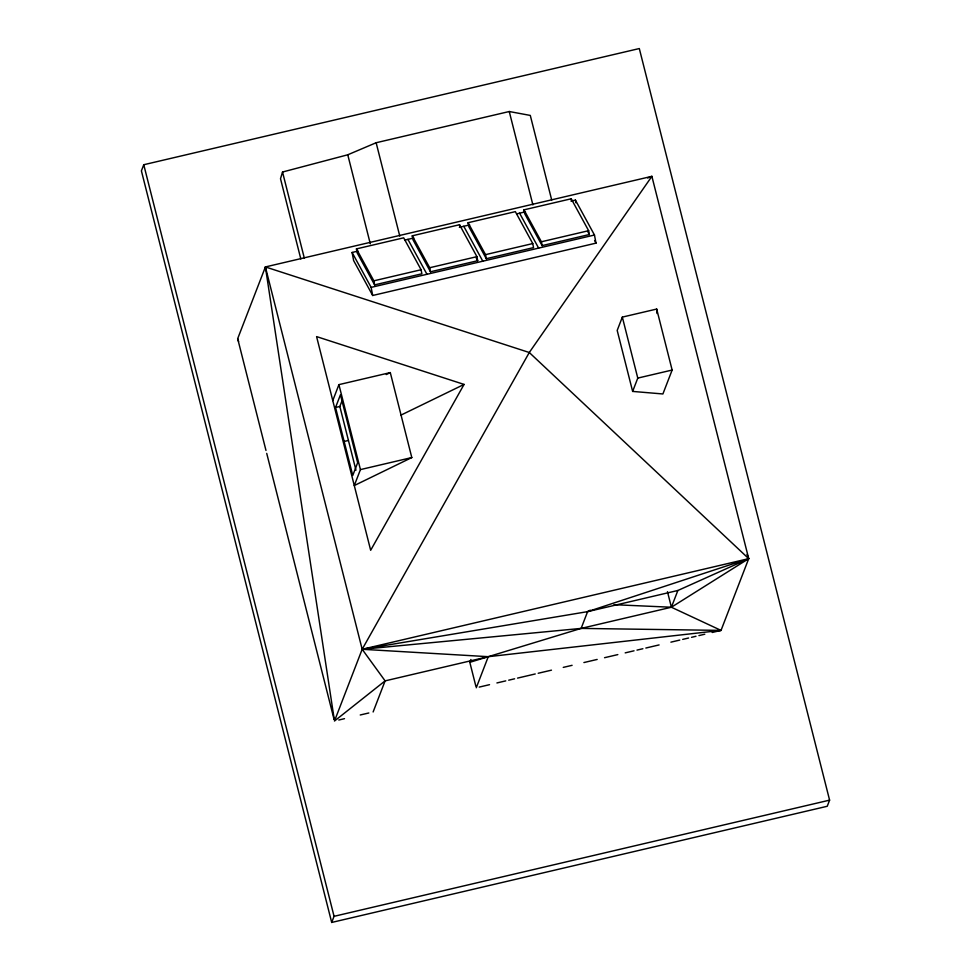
<?xml version="1.0" encoding="UTF-8"?>
<svg xmlns="http://www.w3.org/2000/svg" width="971" height="971" viewBox="0 0 971 971"><rect width="100%" height="100%" fill="white"/><g stroke="black" fill="none" stroke-linecap="round" stroke-linejoin="round"><path stroke-width="1.46" d="M551.71 200.038L530.287 115.428L509.253 111.519L376.141 142.737L347.764 154.79L282.525 172.025L280.51 178.725L300.816 258.954M143.757 164.73L141.402 170.86L331.694 922.45L827.243 806.27L829.598 800.14L639.306 48.55L143.757 164.73L334.06 916.321L331.694 922.45M265.981 450.447L237.677 338.685L265.399 266.94L651.881 176.334L748.714 558.653L721.028 630.397L712.18 632.473M332.774 400.586L338.915 384.637L390.293 372.597L411.801 457.559L354.281 485.549L360.435 469.6L338.915 384.637M335.541 407.48L340.457 394.736L357.668 462.706L352.752 475.45L335.541 407.48L339.838 406.473L342.29 400.101M373.119 711.974L385.111 680.877L488.267 656.687L581.131 628.407L671.398 607.239L748.714 558.653L747.027 554.441M475.899 686.376L469.818 662.319L470.911 659.503M476.263 687.784L488.267 656.687L721.028 630.397L671.398 607.239L613.975 604.69M622.338 317.104L617.192 330.431L632.643 391.422L662.902 393.959L672.138 370.048L656.687 309.057L622.338 317.104L637.777 378.095L632.643 391.422M647.657 177.996L651.881 176.334L529.28 352.509L362.171 649.283L587.601 611.645L677.867 590.489L748.714 558.653L529.28 352.509L265.399 266.94L362.171 649.283L385.111 680.877L334.485 721.028L362.171 649.283L581.131 628.407L587.601 611.645L590.222 610.189M677.867 590.489L671.398 607.239L667.465 591.679M464.065 384.419L370.667 550.278L316.582 336.597L464.065 384.419L401.047 415.078M386.276 374.551L390.293 372.597M587.601 611.645L748.714 558.653L362.171 649.283L488.267 656.687L469.818 662.319M356.442 248.892L403.681 237.822L421.098 269.744L421.863 273.798L374.624 284.879L357.207 252.946L356.442 248.892L373.859 280.825L374.624 284.879M412.274 235.807L459.514 224.726L476.931 256.66L477.696 260.714L430.456 271.783L413.039 239.861L412.274 235.807L429.692 267.729L430.456 271.783M468.107 222.711L515.346 211.642L532.763 243.563L533.528 247.617L486.289 258.699L468.872 226.765L468.107 222.711L485.524 254.645L486.289 258.699M523.976 209.845L571.215 198.776L588.632 230.697L589.361 234.533L542.121 245.614L524.704 213.681L523.976 209.845L541.393 241.779L542.121 245.614M571.009 201.131L575.427 200.099L594.47 235.018L596 243.138L372.682 295.487L353.626 260.568L352.097 252.46L357.971 251.076M404.992 240.055L413.804 237.992M459.356 227.311L469.636 224.908M516.657 213.875L525.469 211.812M373.859 280.825L421.098 269.744M429.692 267.729L476.931 256.66M485.524 254.645L532.763 243.563M541.393 241.779L588.632 230.697M352.097 252.46L371.14 287.38L594.47 235.018M344.147 441.465L348.443 440.458M637.777 378.095L672.138 370.048M360.435 469.6L411.801 457.559M338.782 720.021L344.499 718.674M360.241 714.984L368.822 712.981M479.213 687.092L489.53 684.676M496.909 682.953L505.757 680.877M508.707 680.186L514.594 678.802M517.543 678.11L535.239 673.959M538.189 673.267L551.467 670.16M563.253 667.393L572.101 665.317M583.899 662.55L597.177 659.443M604.545 657.707L617.811 654.6M625.19 652.876L634.039 650.801M636.988 650.109L642.887 648.725M645.836 648.033L659.103 644.926M670.9 642.159L679.749 640.083M682.698 639.391L688.597 638.008M691.546 637.316L695.964 636.284M698.914 635.592L704.812 634.209M334.06 916.321L829.598 800.14M581.131 628.407L721.028 630.397M594.592 240.541L596 243.138M587.904 231.875L589.361 234.533M519.594 213.195L538.638 248.115M463.762 226.279L482.805 261.199M476.251 258.055L477.696 260.714M407.929 239.364L426.973 274.295M237.677 338.685L238.623 341.561M509.253 111.519L532.897 204.893M376.141 142.737L399.785 236.099M347.764 154.79L370.291 243.782M282.525 172.025L304.311 258.092M339.838 406.473L355.969 470.195M266.722 453.384L334.109 719.56M575.427 200.099L575.937 202.805M571.215 198.776L571.701 201.325M459.514 224.726L460.023 227.432M371.14 287.38L372.682 295.487M265.399 266.94L334.255 719.523M656.687 309.057L657.015 313.524"/></g></svg>
